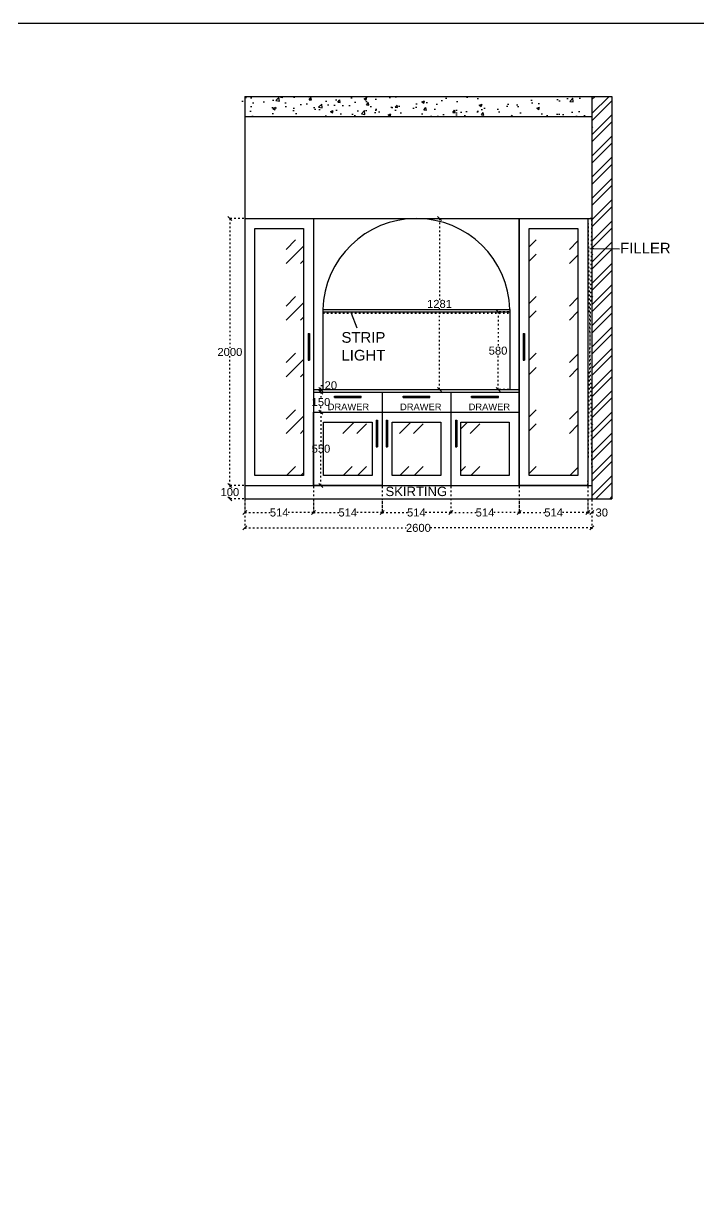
# Model space of a CAD drawing. Header units: millimetres. Extents: x 220712 to 1505573, y -354410 to 241923.
# Drawn here: x 225860 to 230920, y 89383 to 98109 of the extents above; entities that cross this region are included whole.
import ezdxf

# ---------------------------------------------------------------- set-up
doc = ezdxf.new("R2010")
doc.units = ezdxf.units.MM
doc.header["$MEASUREMENT"] = 0
doc.linetypes.add('ACAD_ISO03W100', pattern=[30, 12, -18])
doc.layers.add('Walls', color=253, linetype='Continuous')
doc.layers.add('Words', color=7, linetype='Continuous')
doc.styles.get("Standard").update_dxf_attribs({"font": 'arial.ttf'})
doc.dimstyles.get("Standard").update_dxf_attribs({"dimtxt": 60, "dimasz": 30, "dimexe": 7.75, "dimexo": 8.13, "dimgap": 0.63, "dimtad": 0, "dimtih": 1, "dimtoh": 1, "dimdec": 0, "dimzin": 0, "dimtxsty": 'Standard', "dimblk": 'OBLIQUE', "dimcen": 2.25, "dimclrd": 1, "dimclre": 1, "dimclrt": 1, "dimadec": 0, "dimazin": 0, "dimtfac": 1, "dimtdec": 0, "dimtofl": 0, "dimtmove": 0, "dimatfit": 3, "dimfxl": 1, "dimtolj": 1, "dimtzin": 0, "dimlwd": 30, "dimarcsym": 0})
pattern_1 = [(45, (0, 0), (424.26407, 0), [250, -350]), (45, (106.07, 0), (424.26407, 0), [100, -500]), (45, (0, 106.07), (424.26407, 0), [100, -500])]

# ---------------------------------------------------------------- blocks, each defined once
blk = doc.blocks.new('_Oblique')
at = {"color": 0, "linetype": 'ByBlock', "lineweight": -2}
blk.add_line((-0.5, -0.5), (0.5, 0.5), dxfattribs=at)
blk = doc.blocks.new('*D1360')
at = {"layer": 'Defpoints', "color": 0, "linetype": 'ACAD_ISO03W100', "transparency": 16777216}
for p in [(227520.5, 94645.5), (228034.5, 94645.5), (228034.5, 94442.5)]:
    blk.add_point(p, dxfattribs=at)
at = {"layer": 'Walls', "color": 1, "linetype": 'ACAD_ISO03W100', "lineweight": -2, "transparency": 16777216}
for p, q in [((227520.5, 94637.37), (227520.5, 94434.75)), ((228034.5, 94637.37), (228034.5, 94434.75))]:
    blk.add_line(p, q, dxfattribs=at)
at = {"layer": 'Walls', "color": 1, "linetype": 'ACAD_ISO03W100', "lineweight": 30, "transparency": 16777216}
for p, q in [((227520.5, 94442.5), (227710.710382, 94442.5)), ((228034.5, 94442.5), (227844.289618, 94442.5))]:
    blk.add_line(p, q, dxfattribs=at)
at = {"layer": 'Walls', "color": 1, "linetype": 'ACAD_ISO03W100', "lineweight": 30, "transparency": 16777216, "xscale": 30, "yscale": 30, "zscale": 30, "rotation": 180}
blk.add_blockref('_Oblique', (227520.5, 94442.5), dxfattribs=at)
at = {"layer": 'Walls', "color": 1, "linetype": 'ACAD_ISO03W100', "lineweight": 30, "transparency": 16777216, "xscale": 30, "yscale": 30, "zscale": 30}
blk.add_blockref('_Oblique', (228034.5, 94442.5), dxfattribs=at)
at = {"layer": 'Walls', "color": 1, "linetype": 'ACAD_ISO03W100', "transparency": 16777216, "insert": (227777.5, 94442.5), "char_height": 60, "attachment_point": 5}
blk.add_mtext('\\A1;514', dxfattribs=at)
blk = doc.blocks.new('*D1361')
at = {"layer": 'Defpoints', "color": 0, "linetype": 'ACAD_ISO03W100', "transparency": 16777216}
for p in [(228548.5, 94645.5), (228034.5, 94545.5), (228548.5, 94442.5)]:
    blk.add_point(p, dxfattribs=at)
at = {"layer": 'Walls', "color": 1, "linetype": 'ACAD_ISO03W100', "lineweight": -2, "transparency": 16777216}
for p, q in [((228548.5, 94637.37), (228548.5, 94434.75)), ((228034.5, 94537.37), (228034.5, 94434.75))]:
    blk.add_line(p, q, dxfattribs=at)
at = {"layer": 'Walls', "color": 1, "linetype": 'ACAD_ISO03W100', "lineweight": 30, "transparency": 16777216}
for p, q in [((228034.5, 94442.5), (228224.710382, 94442.5)), ((228548.5, 94442.5), (228358.289618, 94442.5))]:
    blk.add_line(p, q, dxfattribs=at)
at = {"layer": 'Walls', "color": 1, "linetype": 'ACAD_ISO03W100', "lineweight": 30, "transparency": 16777216, "xscale": 30, "yscale": 30, "zscale": 30, "rotation": 180}
blk.add_blockref('_Oblique', (228034.5, 94442.5), dxfattribs=at)
at = {"layer": 'Walls', "color": 1, "linetype": 'ACAD_ISO03W100', "lineweight": 30, "transparency": 16777216, "xscale": 30, "yscale": 30, "zscale": 30}
blk.add_blockref('_Oblique', (228548.5, 94442.5), dxfattribs=at)
at = {"layer": 'Walls', "color": 1, "linetype": 'ACAD_ISO03W100', "transparency": 16777216, "insert": (228291.5, 94442.5), "char_height": 60, "attachment_point": 5}
blk.add_mtext('\\A1;514', dxfattribs=at)
blk = doc.blocks.new('*D1362')
at = {"layer": 'Defpoints', "color": 0, "linetype": 'ACAD_ISO03W100', "transparency": 16777216}
for p in [(229062.5, 94645.5), (228548.5, 94536.06), (229062.5, 94442.5)]:
    blk.add_point(p, dxfattribs=at)
at = {"layer": 'Walls', "color": 1, "linetype": 'ACAD_ISO03W100', "lineweight": -2, "transparency": 16777216}
for p, q in [((229062.5, 94637.37), (229062.5, 94434.75)), ((228548.5, 94527.93), (228548.5, 94434.75))]:
    blk.add_line(p, q, dxfattribs=at)
at = {"layer": 'Walls', "color": 1, "linetype": 'ACAD_ISO03W100', "lineweight": 30, "transparency": 16777216}
for p, q in [((228548.5, 94442.5), (228738.710382, 94442.5)), ((229062.5, 94442.5), (228872.289618, 94442.5))]:
    blk.add_line(p, q, dxfattribs=at)
at = {"layer": 'Walls', "color": 1, "linetype": 'ACAD_ISO03W100', "lineweight": 30, "transparency": 16777216, "xscale": 30, "yscale": 30, "zscale": 30, "rotation": 180}
blk.add_blockref('_Oblique', (228548.5, 94442.5), dxfattribs=at)
at = {"layer": 'Walls', "color": 1, "linetype": 'ACAD_ISO03W100', "lineweight": 30, "transparency": 16777216, "xscale": 30, "yscale": 30, "zscale": 30}
blk.add_blockref('_Oblique', (229062.5, 94442.5), dxfattribs=at)
at = {"layer": 'Walls', "color": 1, "linetype": 'ACAD_ISO03W100', "transparency": 16777216, "insert": (228805.5, 94442.5), "char_height": 60, "attachment_point": 5}
blk.add_mtext('\\A1;514', dxfattribs=at)
blk = doc.blocks.new('*D1363')
at = {"layer": 'Defpoints', "color": 0, "linetype": 'ACAD_ISO03W100', "transparency": 16777216}
for p in [(229062.5, 94645.5), (229576.5, 94645.5), (229576.5, 94442.5)]:
    blk.add_point(p, dxfattribs=at)
at = {"layer": 'Walls', "color": 1, "linetype": 'ACAD_ISO03W100', "lineweight": -2, "transparency": 16777216}
for p, q in [((229062.5, 94637.37), (229062.5, 94434.75)), ((229576.5, 94637.37), (229576.5, 94434.75))]:
    blk.add_line(p, q, dxfattribs=at)
at = {"layer": 'Walls', "color": 1, "linetype": 'ACAD_ISO03W100', "lineweight": 30, "transparency": 16777216}
for p, q in [((229062.5, 94442.5), (229252.710382, 94442.5)), ((229576.5, 94442.5), (229386.289618, 94442.5))]:
    blk.add_line(p, q, dxfattribs=at)
at = {"layer": 'Walls', "color": 1, "linetype": 'ACAD_ISO03W100', "lineweight": 30, "transparency": 16777216, "xscale": 30, "yscale": 30, "zscale": 30, "rotation": 180}
blk.add_blockref('_Oblique', (229062.5, 94442.5), dxfattribs=at)
at = {"layer": 'Walls', "color": 1, "linetype": 'ACAD_ISO03W100', "lineweight": 30, "transparency": 16777216, "xscale": 30, "yscale": 30, "zscale": 30}
blk.add_blockref('_Oblique', (229576.5, 94442.5), dxfattribs=at)
at = {"layer": 'Walls', "color": 1, "linetype": 'ACAD_ISO03W100', "transparency": 16777216, "insert": (229319.5, 94442.5), "char_height": 60, "attachment_point": 5}
blk.add_mtext('\\A1;514', dxfattribs=at)
blk = doc.blocks.new('*D1364')
at = {"layer": 'Defpoints', "color": 0, "linetype": 'ACAD_ISO03W100', "transparency": 16777216}
for p in [(230090.5, 94645.5), (229576.5, 94536.06), (230090.5, 94442.5)]:
    blk.add_point(p, dxfattribs=at)
at = {"layer": 'Walls', "color": 1, "linetype": 'ACAD_ISO03W100', "lineweight": -2, "transparency": 16777216}
for p, q in [((230090.5, 94637.37), (230090.5, 94434.75)), ((229576.5, 94527.93), (229576.5, 94434.75))]:
    blk.add_line(p, q, dxfattribs=at)
at = {"layer": 'Walls', "color": 1, "linetype": 'ACAD_ISO03W100', "lineweight": 30, "transparency": 16777216}
for p, q in [((229576.5, 94442.5), (229766.710382, 94442.5)), ((230090.5, 94442.5), (229900.289618, 94442.5))]:
    blk.add_line(p, q, dxfattribs=at)
at = {"layer": 'Walls', "color": 1, "linetype": 'ACAD_ISO03W100', "lineweight": 30, "transparency": 16777216, "xscale": 30, "yscale": 30, "zscale": 30, "rotation": 180}
blk.add_blockref('_Oblique', (229576.5, 94442.5), dxfattribs=at)
at = {"layer": 'Walls', "color": 1, "linetype": 'ACAD_ISO03W100', "lineweight": 30, "transparency": 16777216, "xscale": 30, "yscale": 30, "zscale": 30}
blk.add_blockref('_Oblique', (230090.5, 94442.5), dxfattribs=at)
at = {"layer": 'Walls', "color": 1, "linetype": 'ACAD_ISO03W100', "transparency": 16777216, "insert": (229833.5, 94442.5), "char_height": 60, "attachment_point": 5}
blk.add_mtext('\\A1;514', dxfattribs=at)
blk = doc.blocks.new('*D1365')
at = {"layer": 'Defpoints', "color": 0, "linetype": 'ACAD_ISO03W100', "transparency": 16777216}
for p in [(230090.5, 94545.5), (230120.5, 94545.5), (230120.5, 94442.5)]:
    blk.add_point(p, dxfattribs=at)
at = {"layer": 'Walls', "color": 1, "linetype": 'ACAD_ISO03W100', "lineweight": -2, "transparency": 16777216}
for p, q in [((230090.5, 94537.4), (230090.5, 94434.8)), ((230120.5, 94537.4), (230120.5, 94434.8))]:
    blk.add_line(p, q, dxfattribs=at)
at = {"layer": 'Walls', "color": 1, "linetype": 'ACAD_ISO03W100', "lineweight": 30, "transparency": 16777216}
for p, q in [((230090.5, 94442.5), (230120.5, 94442.5)), ((230120.5, 94442.5), (230150.5, 94442.5))]:
    blk.add_line(p, q, dxfattribs=at)
at = {"layer": 'Walls', "color": 1, "linetype": 'ACAD_ISO03W100', "lineweight": 30, "transparency": 16777216, "xscale": 30, "yscale": 30, "zscale": 30, "rotation": 180}
blk.add_blockref('_Oblique', (230090.5, 94442.5), dxfattribs=at)
at = {"layer": 'Walls', "color": 1, "linetype": 'ACAD_ISO03W100', "lineweight": 30, "transparency": 16777216, "xscale": 30, "yscale": 30, "zscale": 30}
blk.add_blockref('_Oblique', (230120.5, 94442.5), dxfattribs=at)
at = {"layer": 'Walls', "color": 1, "linetype": 'ACAD_ISO03W100', "transparency": 16777216, "insert": (230194, 94442.5), "char_height": 60, "attachment_point": 5}
blk.add_mtext('\\A1;30', dxfattribs=at)
blk = doc.blocks.new('*D1366')
at = {"layer": 'Defpoints', "color": 0, "linetype": 'ACAD_ISO03W100', "transparency": 16777216}
for p in [(227520.5, 94545.5), (230120.5, 94545.5), (230120.5, 94327.5)]:
    blk.add_point(p, dxfattribs=at)
at = {"layer": 'Walls', "color": 1, "linetype": 'ACAD_ISO03W100', "lineweight": -2, "transparency": 16777216}
for p, q in [((227520.5, 94537.37), (227520.5, 94319.75)), ((230120.5, 94537.37), (230120.5, 94319.75))]:
    blk.add_line(p, q, dxfattribs=at)
at = {"layer": 'Walls', "color": 1, "linetype": 'ACAD_ISO03W100', "lineweight": 30, "transparency": 16777216}
for p, q in [((227520.5, 94327.5), (228729.87, 94327.5)), ((230120.5, 94327.5), (228911.13, 94327.5))]:
    blk.add_line(p, q, dxfattribs=at)
at = {"layer": 'Walls', "color": 1, "linetype": 'ACAD_ISO03W100', "lineweight": 30, "transparency": 16777216, "xscale": 30, "yscale": 30, "zscale": 30, "rotation": 180}
blk.add_blockref('_Oblique', (227520.5, 94327.5), dxfattribs=at)
at = {"layer": 'Walls', "color": 1, "linetype": 'ACAD_ISO03W100', "lineweight": 30, "transparency": 16777216, "xscale": 30, "yscale": 30, "zscale": 30}
blk.add_blockref('_Oblique', (230120.5, 94327.5), dxfattribs=at)
at = {"layer": 'Walls', "color": 1, "linetype": 'ACAD_ISO03W100', "transparency": 16777216, "insert": (228820.5, 94327.5), "char_height": 60, "attachment_point": 5}
blk.add_mtext('\\A1;2600', dxfattribs=at)
blk = doc.blocks.new('*D1367')
at = {"layer": 'Defpoints', "color": 0, "linetype": 'ACAD_ISO03W100', "transparency": 16777216}
for p in [(227408, 94645.5), (227520.5, 94645.5), (227520.5, 94545.5)]:
    blk.add_point(p, dxfattribs=at)
at = {"layer": 'Walls', "color": 1, "linetype": 'ACAD_ISO03W100', "lineweight": -2, "transparency": 16777216}
for p, q in [((227512.4, 94645.5), (227400.3, 94645.5)), ((227512.4, 94545.5), (227400.3, 94545.5))]:
    blk.add_line(p, q, dxfattribs=at)
at = {"layer": 'Walls', "color": 1, "linetype": 'ACAD_ISO03W100', "lineweight": 30, "transparency": 16777216}
for p, q in [((227408, 94645.5), (227408, 94626.8)), ((227408, 94545.5), (227408, 94564.2))]:
    blk.add_line(p, q, dxfattribs=at)
at = {"layer": 'Walls', "color": 1, "linetype": 'ACAD_ISO03W100', "lineweight": 30, "transparency": 16777216, "xscale": 30, "yscale": 30, "zscale": 30}
for p, rotation in [((227408, 94645.5), 90), ((227408, 94545.5), 270)]:
    blk.add_blockref('_Oblique', p, dxfattribs=dict(at, rotation=rotation))
at = {"layer": 'Walls', "color": 1, "linetype": 'ACAD_ISO03W100', "transparency": 16777216, "insert": (227408, 94595.5), "char_height": 60, "attachment_point": 5}
blk.add_mtext('\\A1;100', dxfattribs=at)
blk = doc.blocks.new('*D1368')
at = {"layer": 'Defpoints', "color": 0, "linetype": 'ACAD_ISO03W100', "transparency": 16777216}
for p in [(227408, 96645.5), (227520.5, 96645.5), (227520.5, 94645.5)]:
    blk.add_point(p, dxfattribs=at)
at = {"layer": 'Walls', "color": 1, "linetype": 'ACAD_ISO03W100', "lineweight": -2, "transparency": 16777216}
for p, q in [((227512.4, 96645.5), (227400.3, 96645.5)), ((227512.4, 94645.5), (227400.3, 94645.5))]:
    blk.add_line(p, q, dxfattribs=at)
at = {"layer": 'Walls', "color": 1, "linetype": 'ACAD_ISO03W100', "lineweight": 30, "transparency": 16777216}
for p, q in [((227408, 96645.5), (227408, 95676.8)), ((227408, 94645.5), (227408, 95614.2))]:
    blk.add_line(p, q, dxfattribs=at)
at = {"layer": 'Walls', "color": 1, "linetype": 'ACAD_ISO03W100', "lineweight": 30, "transparency": 16777216, "xscale": 30, "yscale": 30, "zscale": 30}
for p, rotation in [((227408, 96645.5), 90), ((227408, 94645.5), 270)]:
    blk.add_blockref('_Oblique', p, dxfattribs=dict(at, rotation=rotation))
at = {"layer": 'Walls', "color": 1, "linetype": 'ACAD_ISO03W100', "transparency": 16777216, "insert": (227408, 95645.5), "char_height": 60, "attachment_point": 5}
blk.add_mtext('\\A1;2000', dxfattribs=at)
blk = doc.blocks.new('*D1369')
at = {"layer": 'Defpoints', "color": 0, "linetype": 'ACAD_ISO03W100', "transparency": 16777216}
for p in [(228034.5, 95195.5), (228090.5, 95195.5), (228034.5, 94645.5)]:
    blk.add_point(p, dxfattribs=at)
at = {"layer": 'Walls', "color": 1, "linetype": 'ACAD_ISO03W100', "lineweight": -2, "transparency": 16777216}
for p, q in [((228042.6, 95195.5), (228098.3, 95195.5)), ((228042.6, 94645.5), (228098.3, 94645.5))]:
    blk.add_line(p, q, dxfattribs=at)
at = {"layer": 'Walls', "color": 1, "linetype": 'ACAD_ISO03W100', "lineweight": 30, "transparency": 16777216}
for p, q in [((228090.5, 95195.5), (228090.5, 94951.8)), ((228090.5, 94645.5), (228090.5, 94889.2))]:
    blk.add_line(p, q, dxfattribs=at)
at = {"layer": 'Walls', "color": 1, "linetype": 'ACAD_ISO03W100', "lineweight": 30, "transparency": 16777216, "xscale": 30, "yscale": 30, "zscale": 30}
for p, rotation in [((228090.5, 95195.5), 90), ((228090.5, 94645.5), 270)]:
    blk.add_blockref('_Oblique', p, dxfattribs=dict(at, rotation=rotation))
at = {"layer": 'Walls', "color": 1, "linetype": 'ACAD_ISO03W100', "transparency": 16777216, "insert": (228090.5, 94920.5), "char_height": 60, "attachment_point": 5}
blk.add_mtext('\\A1;550', dxfattribs=at)
blk = doc.blocks.new('*D1370')
at = {"layer": 'Defpoints', "color": 0, "linetype": 'ACAD_ISO03W100', "transparency": 16777216}
for p in [(228034.5, 95345.5), (228090.5, 95345.5), (228034.5, 95195.5)]:
    blk.add_point(p, dxfattribs=at)
at = {"layer": 'Walls', "color": 1, "linetype": 'ACAD_ISO03W100', "lineweight": -2, "transparency": 16777216}
for p, q in [((228042.6, 95345.5), (228098.3, 95345.5)), ((228042.6, 95195.5), (228098.3, 95195.5))]:
    blk.add_line(p, q, dxfattribs=at)
at = {"layer": 'Walls', "color": 1, "linetype": 'ACAD_ISO03W100', "lineweight": 30, "transparency": 16777216}
for p, q in [((228090.5, 95345.5), (228090.5, 95301.8)), ((228090.5, 95195.5), (228090.5, 95239.2))]:
    blk.add_line(p, q, dxfattribs=at)
at = {"layer": 'Walls', "color": 1, "linetype": 'ACAD_ISO03W100', "lineweight": 30, "transparency": 16777216, "xscale": 30, "yscale": 30, "zscale": 30}
for p, rotation in [((228090.5, 95345.5), 90), ((228090.5, 95195.5), 270)]:
    blk.add_blockref('_Oblique', p, dxfattribs=dict(at, rotation=rotation))
at = {"layer": 'Walls', "color": 1, "linetype": 'ACAD_ISO03W100', "transparency": 16777216, "insert": (228090.5, 95270.5), "char_height": 60, "attachment_point": 5}
blk.add_mtext('\\A1;150', dxfattribs=at)
blk = doc.blocks.new('*D1371')
at = {"layer": 'Defpoints', "color": 0, "linetype": 'ACAD_ISO03W100', "transparency": 16777216}
for p in [(228034.5, 95365.5), (228034.5, 95345.5), (228090.5, 95365.5)]:
    blk.add_point(p, dxfattribs=at)
at = {"layer": 'Walls', "color": 1, "linetype": 'ACAD_ISO03W100', "lineweight": 30, "transparency": 16777216}
for p, q in [((228090.5, 95365.5), (228090.5, 95395.5)), ((228090.5, 95395.5), (228120.5, 95395.5)), ((228090.5, 95345.5), (228090.5, 95365.5))]:
    blk.add_line(p, q, dxfattribs=at)
at = {"layer": 'Walls', "color": 1, "linetype": 'ACAD_ISO03W100', "lineweight": -2, "transparency": 16777216}
for p, q in [((228042.6, 95365.5), (228098.3, 95365.5)), ((228042.6, 95345.5), (228098.3, 95345.5))]:
    blk.add_line(p, q, dxfattribs=at)
at = {"layer": 'Walls', "color": 1, "linetype": 'ACAD_ISO03W100', "lineweight": 30, "transparency": 16777216, "xscale": 30, "yscale": 30, "zscale": 30}
for p, rotation in [((228090.5, 95365.5), 90), ((228090.5, 95345.5), 270)]:
    blk.add_blockref('_Oblique', p, dxfattribs=dict(at, rotation=rotation))
at = {"layer": 'Walls', "color": 1, "linetype": 'ACAD_ISO03W100', "transparency": 16777216, "insert": (228164.5, 95395.5), "char_height": 60, "attachment_point": 5}
blk.add_mtext('\\A1;20', dxfattribs=at)
blk = doc.blocks.new('*D1372')
at = {"layer": 'Defpoints', "color": 0, "linetype": 'ACAD_ISO03W100', "transparency": 16777216}
for p in [(228805.5, 96646.1), (228805.5, 95365.5), (228978.5, 95365.5)]:
    blk.add_point(p, dxfattribs=at)
at = {"layer": 'Walls', "color": 1, "linetype": 'ACAD_ISO03W100', "lineweight": -2, "transparency": 16777216}
for p, q in [((228813.6, 96646.1), (228986.3, 96646.1)), ((228813.6, 95365.5), (228986.3, 95365.5))]:
    blk.add_line(p, q, dxfattribs=at)
at = {"layer": 'Walls', "color": 1, "linetype": 'ACAD_ISO03W100', "lineweight": 30, "transparency": 16777216}
for p, q in [((228978.5, 96646.1), (228978.5, 96037)), ((228978.5, 95365.5), (228978.5, 95974.5))]:
    blk.add_line(p, q, dxfattribs=at)
at = {"layer": 'Walls', "color": 1, "linetype": 'ACAD_ISO03W100', "lineweight": 30, "transparency": 16777216, "xscale": 30, "yscale": 30, "zscale": 30}
for p, rotation in [((228978.5, 96646.1), 90), ((228978.5, 95365.5), 270)]:
    blk.add_blockref('_Oblique', p, dxfattribs=dict(at, rotation=rotation))
at = {"layer": 'Walls', "color": 1, "linetype": 'ACAD_ISO03W100', "transparency": 16777216, "insert": (228978.5, 96005.8), "char_height": 60, "attachment_point": 5}
blk.add_mtext('\\A1;1281', dxfattribs=at)
blk = doc.blocks.new('*D1373')
at = {"layer": 'Defpoints', "color": 0, "linetype": 'ACAD_ISO03W100', "transparency": 16777216}
for p in [(229506.5, 95945.5), (229417, 95365.5), (229506.5, 95365.5)]:
    blk.add_point(p, dxfattribs=at)
at = {"layer": 'Walls', "color": 1, "linetype": 'ACAD_ISO03W100', "lineweight": -2, "transparency": 16777216}
for p, q in [((229498.4, 95945.5), (229409.3, 95945.5)), ((229498.4, 95365.5), (229409.3, 95365.5))]:
    blk.add_line(p, q, dxfattribs=at)
at = {"layer": 'Walls', "color": 1, "linetype": 'ACAD_ISO03W100', "lineweight": 30, "transparency": 16777216}
for p, q in [((229417, 95945.5), (229417, 95686.7)), ((229417, 95365.5), (229417, 95624.2))]:
    blk.add_line(p, q, dxfattribs=at)
at = {"layer": 'Walls', "color": 1, "linetype": 'ACAD_ISO03W100', "lineweight": 30, "transparency": 16777216, "xscale": 30, "yscale": 30, "zscale": 30}
for p, rotation in [((229417, 95945.5), 90), ((229417, 95365.5), 270)]:
    blk.add_blockref('_Oblique', p, dxfattribs=dict(at, rotation=rotation))
at = {"layer": 'Walls', "color": 1, "linetype": 'ACAD_ISO03W100', "transparency": 16777216, "insert": (229417, 95655.5), "char_height": 60, "attachment_point": 5}
blk.add_mtext('\\A1;580', dxfattribs=at)

msp = doc.modelspace()

# ---------------------------------------------------------------- hatches: boundary and pattern name
at = {"layer": 'Walls', "true_color": 0xc7c8ca}
h = msp.add_hatch(dxfattribs=at)
h.set_pattern_fill('AR-CONC', color=9, scale=30)
h.set_pattern_definition([(50, (5495.5, 0), (215.17805, -18.82564), [22.5, -247.5]), (355, (5495.5, 0), (-41.6254, 225.65764), [18, -198]), (100.45144, (5513.43, -1.57), (173.55265, 206.832), [19.12206, -210.34263]), (46.1842, (5495.5, 60), (320.1724, -49.65578), [33.75, -371.25]), (96.63564, (5522.18, 55.86), (280.3986, 292.2356), [28.6831, -315.51413]), (351.18416, (5495.5, 60), (280.3986, 292.2356), [27, -297]), (21, (5525.5, 45), (179.07212, -120.78567), [22.5, -247.5]), (326, (5525.5, 45), (72.9946, 217.54501), [18, -198]), (71.45144, (5540.42, 34.93), (252.06671, 96.75935), [19.12206, -210.34263]), (37.5, (5495.5, 0), (3.647957, 99.868156), [0, -195.6, 0, -201, 0, -198.75]), (7.5, (5495.5, 0), (78.92086, 118.323514), [0, -114.6, 0, -191.1, 0, -75.75]), (327.5, (5428.6, 0), (160.14673, -6.766462), [0, -75, 0, -234, 0, -310.5]), (317.5, (5398.6, 0), (174.95585, 30.031495), [0, -97.5, 0, -155.4, 0, -220.5])])
h.paths.add_polyline_path([(230120.5, 97411.5), (230120.5, 97561.5), (227470.5, 97561.5), (227470.5, 97411.5)])
at = {"layer": 'Walls', "linetype": 'ACAD_ISO03W100', "true_color": 0xadddf7}
h = msp.add_hatch(dxfattribs=at)
h.set_pattern_fill('GOST_GLASS', color=141, scale=50)
h.set_pattern_definition(pattern_1)
h.paths.add_polyline_path([(230270.5, 97561.5), (230120.5, 97561.5), (230120.5, 94545.5), (230270.5, 94545.5)])
h.paths.add_polyline_path([(230302.3, 96340.3), (230721.2, 96340.3), (230721.2, 96505.2), (230302.3, 96505.2)], flags=9)
at = {"layer": 'Walls', "linetype": 'ACAD_ISO03W100', "true_color": 0xc7c8ca}
h = msp.add_hatch(dxfattribs=at)
h.set_pattern_fill('ANSI32', color=9, scale=300)
h.paths.add_polyline_path([(230270.5, 97561.5), (230120.5, 97561.5), (230120.5, 94545.5), (230270.5, 94545.5)])
h.paths.add_polyline_path([(230302.3, 96340.3), (230721.2, 96340.3), (230721.2, 96505.2), (230302.3, 96505.2)], flags=9)
at = {"layer": 'Walls', "true_color": 0xadddf7}
h = msp.add_hatch(dxfattribs=at)
h.set_pattern_fill('GOST_GLASS', color=141, scale=50)
h.set_pattern_definition(pattern_1)
h.paths.add_polyline_path([(227959.5, 96570.5), (227595.5, 96570.5), (227595.5, 94720.5), (227959.5, 94720.5)])
h.paths.add_polyline_path([(230015.5, 96570.5), (229651.5, 96570.5), (229651.5, 94720.5), (230015.5, 94720.5)])
h.paths.add_polyline_path([(229501.5, 95120.5), (229137.5, 95120.5), (229137.5, 94720.5), (229501.5, 94720.5)])
h.paths.add_polyline_path([(228987.5, 95120.5), (228623.5, 95120.5), (228623.5, 94720.5), (228987.5, 94720.5)])
h.paths.add_polyline_path([(228473.5, 95120.5), (228109.5, 95120.5), (228109.5, 94720.5), (228473.5, 94720.5)])

# ---------------------------------------------------------------- linework, layer by layer
at = {"layer": 'Walls', "color": 18, "true_color": 0x000000}
for p, q in [((227520.5, 97561.5), (230270.5, 97561.5)), ((227520.5, 97561.5), (227520.5, 94545.5)), ((230120.5, 97561.5), (230120.5, 94545.5)), ((230270.5, 97561.5), (230270.5, 94545.5)), ((227520.5, 97411.5), (230120.5, 97411.5)), ((227520.5, 94545.5), (230270.5, 94545.5))]:
    msp.add_line(p, q, dxfattribs=at)
at = {"layer": 'Walls', "color": 159, "true_color": 0x22346e}
for p, q in [((227520.5, 96645.5), (230120.5, 96645.5)), ((228034.5, 96645.5), (228034.5, 94645.5)), ((229576.5, 96645.5), (229576.5, 94645.5)), ((230090.5, 96645.5), (230090.5, 94645.5)), ((228104.5, 95963.5), (228104.5, 95365.5)), ((228104.5, 95963.5), (229506.5, 95963.5)), ((228104.5, 95945.5), (229506.5, 95945.5)), ((229506.5, 95963.5), (229506.5, 95365.5)), ((227995.5, 95784.5), (227995.5, 95584.5)), ((227995.5, 95784.5), (228005.5, 95784.5)), ((228005.5, 95784.5), (228005.5, 95584.5)), ((229605, 95784.5), (229605, 95584.5)), ((229605, 95784.5), (229615, 95784.5)), ((229615, 95784.5), (229615, 95584.5)), ((227995.5, 95584.5), (228005.5, 95584.5)), ((229605, 95584.5), (229615, 95584.5)), ((228034.5, 95365.5), (229576.5, 95365.5)), ((228034.5, 95345.5), (229576.5, 95345.5)), ((228191.5, 95315.5), (228391.5, 95315.5)), ((228191.5, 95305.5), (228191.5, 95315.5)), ((228191.5, 95305.5), (228391.5, 95305.5)), ((228391.5, 95305.5), (228391.5, 95315.5)), ((228548.5, 95345.5), (228548.5, 94645.5)), ((228705.5, 95315.5), (228905.5, 95315.5)), ((228705.5, 95305.5), (228705.5, 95315.5)), ((228705.5, 95305.5), (228905.5, 95305.5)), ((228905.5, 95305.5), (228905.5, 95315.5)), ((229062.5, 95345.5), (229062.5, 94645.5)), ((229219.5, 95315.5), (229419.5, 95315.5)), ((229219.5, 95305.5), (229219.5, 95315.5)), ((229219.5, 95305.5), (229419.5, 95305.5)), ((229419.5, 95305.5), (229419.5, 95315.5)), ((228034.5, 95195.5), (229576.5, 95195.5)), ((228504, 95134), (228504, 94934)), ((228504, 95134), (228514, 95134)), ((228514, 95134), (228514, 94934)), ((228578, 95134), (228578, 94934)), ((228578, 95134), (228588, 95134)), ((228588, 95134), (228588, 94934)), ((229097.5, 95134), (229097.5, 94934)), ((229097.5, 95134), (229107.5, 95134)), ((229107.5, 95134), (229107.5, 94934)), ((228504, 94934), (228514, 94934)), ((228578, 94934), (228588, 94934)), ((229097.5, 94934), (229107.5, 94934)), ((227520.5, 94645.5), (230120.5, 94645.5))]:
    msp.add_line(p, q, dxfattribs=at)
at = {"layer": 'Walls', "color": 40, "linetype": 'ACAD_ISO03W100', "true_color": 0xf8d731}
for p, q in [((228104.5, 95940.5), (229506.5, 95940.5)), ((228104.5, 95938.5), (229506.5, 95938.5)), ((228104.5, 95936.5), (229506.5, 95936.5))]:
    msp.add_line(p, q, dxfattribs=at)
at = {"layer": 'Walls', "color": 18, "true_color": 0x000000}
msp.add_lwpolyline([(220711.5, 98109), (264020, 98109), (264020, 74090), (220711.5, 74090)], close=True, dxfattribs=at)
at = {"layer": 'Walls', "color": 159, "true_color": 0x22346e}
for points in [[(229576.5, 96645.5), (230090.5, 96645.5), (230090.5, 94645.5), (229576.5, 94645.5)], [(227595.5, 96570.5), (227959.5, 96570.5), (227959.5, 94720.5), (227595.5, 94720.5)], [(229651.5, 96570.5), (230015.5, 96570.5), (230015.5, 94720.5), (229651.5, 94720.5)], [(228034.5, 95195.5), (228548.5, 95195.5), (228548.5, 94645.5), (228034.5, 94645.5)], [(228109.5, 95120.5), (228473.5, 95120.5), (228473.5, 94720.5), (228109.5, 94720.5)], [(228623.5, 95120.5), (228987.5, 95120.5), (228987.5, 94720.5), (228623.5, 94720.5)], [(229137.5, 95120.5), (229501.5, 95120.5), (229501.5, 94720.5), (229137.5, 94720.5)]]:
    msp.add_lwpolyline(points, close=True, dxfattribs=at)
at = {"layer": 'Walls', "color": 240, "linetype": 'ACAD_ISO03W100', "true_color": 0xed1f24}
msp.add_lwpolyline([(230090.5, 94645.5), (230120.5, 96645.5), (230090.5, 96645.5), (230120.5, 94645.5)], dxfattribs=at)
at = {"layer": 'Walls', "color": 159, "true_color": 0x22346e}
msp.add_arc((228805.5, 95944.8), 701.2, 1.52424, 178.47576, dxfattribs=at)

# ---------------------------------------------------------------- texts
at = {"insert": (228574, 94635.9), "char_height": 70, "attachment_point": 1}
msp.add_mtext_dynamic_manual_height_columns('SKIRTING', width=1609.978, gutter_width=12.5, heights=[0], dxfattribs=at)
at = {"layer": 'Words', "color": 0, "attachment_point": 1}
for s, width, insert, char_height in [('FILLER', 662.048, (230331.5, 96464), 80), ('\\pxqc;STRIP \\PLIGHT', 958.319, (227929.5, 95795), 80), ('DRAWER', 795.826, (228141, 95259.5), 50), ('DRAWER', 795.826, (228683, 95259.5), 50), ('DRAWER', 795.826, (229197, 95259.5), 50)]:
    msp.add_mtext_dynamic_manual_height_columns(s, width=width, gutter_width=866.4, heights=[440.1], dxfattribs=dict(at, insert=insert, char_height=char_height))

# ---------------------------------------------------------------- dimensions: what is measured, and where the dimension line sits
at = {"layer": 'Walls', "color": 240, "linetype": 'ACAD_ISO03W100', "true_color": 0xed1f24}
for base, p1, p2, picture, middle in [((227408, 96645.5), (227520.5, 94645.5), (227520.5, 96645.5), '*D1368', (227408, 95645.5)), ((228978.5, 95365.5), (228805.5, 96646.1), (228805.5, 95365.5), '*D1372', (228978.5, 96005.8)), ((229417, 95365.5), (229506.5, 95945.5), (229506.5, 95365.5), '*D1373', (229417, 95655.5)), ((228090.5, 95365.5), (228034.5, 95345.5), (228034.5, 95365.5), '*D1371', (228164.5, 95395.5)), ((228090.5, 95345.5), (228034.5, 95195.5), (228034.5, 95345.5), '*D1370', (228090.5, 95270.5)), ((228090.5, 95195.5), (228034.5, 94645.5), (228034.5, 95195.5), '*D1369', (228090.5, 94920.5)), ((227408, 94645.5), (227520.5, 94545.5), (227520.5, 94645.5), '*D1367', (227408, 94595.5))]:
    dim = msp.add_linear_dim(base=base, p1=p1, p2=p2, angle=90, dimstyle='Standard', dxfattribs=at)
    dim.commit()
    dim.dimension.update_dxf_attribs({"geometry": picture, "text_midpoint": middle})
at = {"layer": 'Walls', "color": 159, "linetype": 'ACAD_ISO03W100', "true_color": 0x22346e}
for base, p1, p2, picture, middle in [((228034.5, 94442.5), (227520.5, 94645.5), (228034.5, 94645.5), '*D1360', (227777.5, 94442.5)), ((228548.5, 94442.5), (228034.5, 94545.5), (228548.5, 94645.5), '*D1361', (228291.5, 94442.5)), ((229062.5, 94442.5), (228548.5, 94536.1), (229062.5, 94645.5), '*D1362', (228805.5, 94442.5)), ((229576.5, 94442.5), (229062.5, 94645.5), (229576.5, 94645.5), '*D1363', (229319.5, 94442.5)), ((230090.5, 94442.5), (229576.5, 94536.1), (230090.5, 94645.5), '*D1364', (229833.5, 94442.5))]:
    dim = msp.add_linear_dim(base=base, p1=p1, p2=p2, dimstyle='Standard', dxfattribs=at)
    dim.commit()
    dim.dimension.update_dxf_attribs({"geometry": picture, "text_midpoint": middle})
at = {"layer": 'Walls', "color": 240, "linetype": 'ACAD_ISO03W100', "true_color": 0xed1f24}
for base, p1, picture, middle in [((230120.5, 94327.5), (227520.5, 94545.5), '*D1366', (228820.5, 94327.5)), ((230120.5, 94442.5), (230090.5, 94545.5), '*D1365', (230194, 94442.5))]:
    dim = msp.add_linear_dim(base=base, p1=p1, p2=(230120.5, 94545.5), dimstyle='Standard', dxfattribs=at)
    dim.commit()
    dim.dimension.update_dxf_attribs({"geometry": picture, "text_midpoint": middle})

# ---------------------------------------------------------------- leaders
at = {"layer": 'Walls', "color": 252, "linetype": 'ByBlock', "true_color": 0x939598}
for points in [[(230105, 96421), (230326, 96419.5)], [(228317.5, 95936.5), (228358, 95827.7)]]:
    msp.add_leader(points, dimstyle='Standard', override={"dimgap": 0.63, "dimtad": 0}, dxfattribs=at)

doc.saveas('drawing.dxf')
